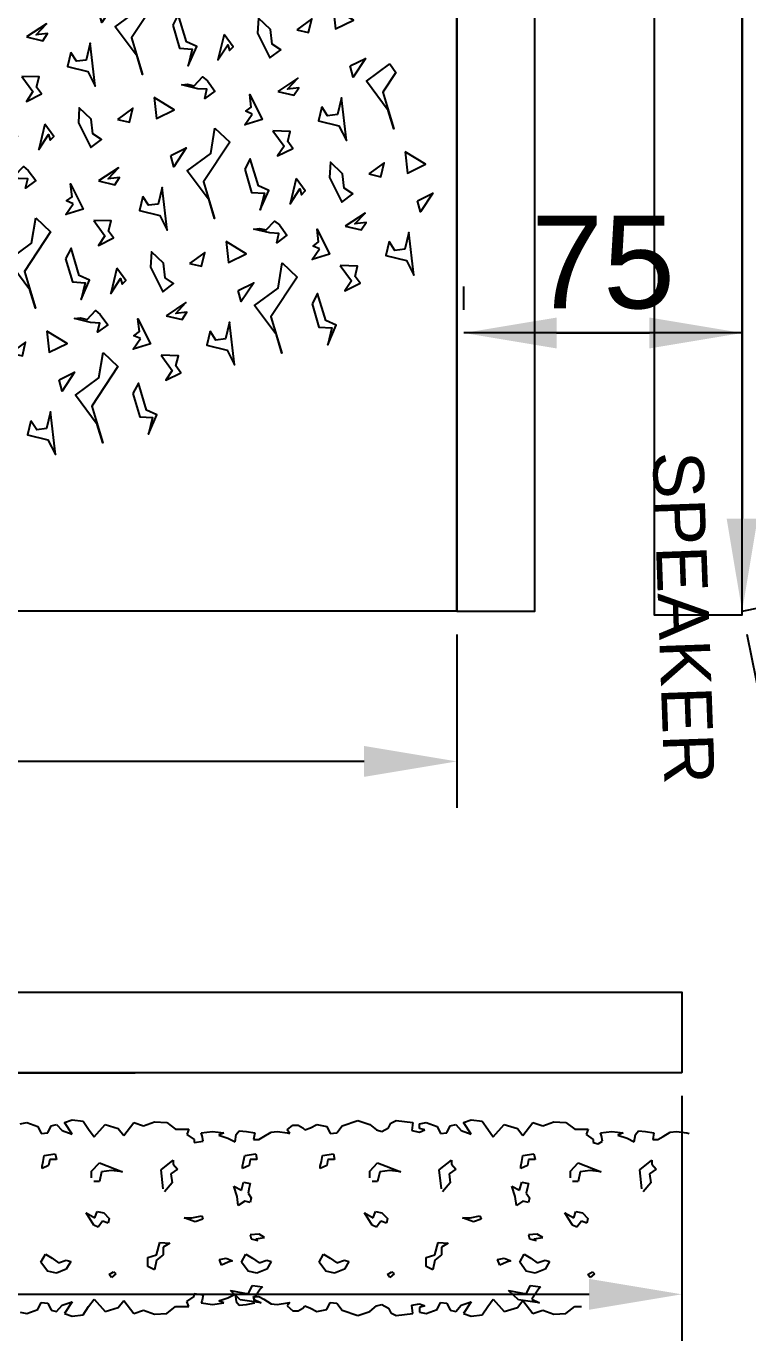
# Model space of a CAD drawing. Header units: inches. Extents: x -28 to 837, y -22 to 590.
# Drawn here: x 327.5 to 394.9, y 201.9 to 324.6 of the extents above; entities that cross this region are included whole.
import ezdxf

# ---------------------------------------------------------------- set-up
doc = ezdxf.new("R2010")
doc.units = ezdxf.units.IN
doc.header["$MEASUREMENT"] = 0
doc.layers.add('dwgmodels.com', color=250, linetype='Continuous')
doc.styles.get("Standard").update_dxf_attribs({"font": 'arial.ttf'})
doc.dimstyles.new('Annotative', dxfattribs={"dimscale": 0, "dimtxt": 0.18, "dimasz": 0.18, "dimexe": 0.18, "dimexo": 0.0625, "dimgap": 0.09, "dimtad": 0, "dimtih": 1, "dimtoh": 1, "dimdec": 4, "dimzin": 0, "dimdsep": 46, "dimtxsty": 'Standard', "dimcen": 0.09, "dimadec": 0, "dimazin": 0, "dimtfac": 1, "dimtdec": 4, "dimtofl": 0, "dimtmove": 0, "dimatfit": 3, "dimfxl": 1, "dimtolj": 1, "dimtzin": 0, "dimarcsym": 0})
doc.dimstyles.get("Standard").update_dxf_attribs({"dimtxt": 0.18, "dimasz": 0.18, "dimexe": 0.18, "dimexo": 0.0625, "dimgap": 0.09, "dimtad": 0, "dimtih": 1, "dimtoh": 1, "dimdec": 4, "dimzin": 0, "dimdsep": 46, "dimtxsty": 'Standard', "dimcen": 0.09, "dimadec": 0, "dimazin": 0, "dimtfac": 1, "dimtdec": 4, "dimtofl": 0, "dimtmove": 0, "dimatfit": 3, "dimfxl": 1, "dimtolj": 1, "dimtzin": 0, "dimarcsym": 0})

# ---------------------------------------------------------------- blocks, each defined once
blk = doc.blocks.new('*D31')
at = {"color": 0, "lineweight": -2, "transparency": 16777216}
for p, q in [((1462.77, 100.86), (1462.77, 34.83)), ((2127.77, 100.86), (2127.77, 34.83)), ((1487.77, 47.33), (2102.77, 47.33))]:
    blk.add_line(p, q, dxfattribs=at)
at = {"color": 0, "transparency": 16777216}
for points in [[(1487.77, 51.49), (1487.77, 43.16), (1462.77, 47.33)], [(2102.77, 51.49), (2102.77, 43.16), (2127.77, 47.33)]]:
    blk.add_solid(points, dxfattribs=at)
at = {"layer": 'Defpoints', "color": 0, "transparency": 16777216}
for p in [(1462.77, 107.11), (2127.77, 107.11), (2127.77, 47.33)]:
    blk.add_point(p, dxfattribs=at)
at = {"color": 0, "transparency": 16777216, "insert": (1795.27, 66.34), "char_height": 25, "attachment_point": 5}
blk.add_mtext('665', dxfattribs=at)
blk = doc.blocks.new('*D36')
at = {"color": 0, "lineweight": -2, "transparency": 16777216}
for p, q in [((1401.25, 227.07), (1401.25, 178.44)), ((2067.11, 225.15), (2067.11, 178.44)), ((2042.11, 190.94), (1426.25, 190.94))]:
    blk.add_line(p, q, dxfattribs=at)
at = {"color": 0, "transparency": 16777216}
for points in [[(1426.25, 195.11), (1426.25, 186.78), (1401.25, 190.94)], [(2042.11, 195.11), (2042.11, 186.78), (2067.11, 190.94)]]:
    blk.add_solid(points, dxfattribs=at)
at = {"layer": 'Defpoints', "color": 0, "transparency": 16777216}
for p in [(1401.25, 233.32), (2067.11, 231.4), (1401.25, 190.94)]:
    blk.add_point(p, dxfattribs=at)
at = {"color": 0, "transparency": 16777216, "insert": (1734.18, 212.22), "char_height": 25, "attachment_point": 5}
blk.add_mtext('665,86', dxfattribs=at)
blk = doc.blocks.new('*D39')
at = {"color": 0, "lineweight": -2, "transparency": 16777216}
for p, q in [((2517.65, 301.13), (2525.05, 264.77)), ((2174.67, 206.15), (2498.06, 272.03)), ((2145.26, 225.27), (2152.67, 188.91))]:
    blk.add_line(p, q, dxfattribs=at)
at = {"color": 0, "transparency": 16777216}
for points in [[(2497.23, 276.11), (2498.89, 267.94), (2522.56, 277.02)], [(2173.84, 210.24), (2175.5, 202.07), (2150.18, 201.16)]]:
    blk.add_solid(points, dxfattribs=at)
at = {"layer": 'Defpoints', "color": 0, "transparency": 16777216}
for p in [(2516.4, 307.25), (2522.56, 277.02), (2144.02, 231.4)]:
    blk.add_point(p, dxfattribs=at)
at = {"color": 0, "transparency": 16777216, "insert": (2332.12, 259.94), "char_height": 25, "attachment_point": 5, "rotation": 11.5136}
blk.add_mtext('380,03', dxfattribs=at)
blk = doc.blocks.new('*D40')
at = {"color": 0, "lineweight": -2, "transparency": 16777216}
for p, q in [((2067.11, 643.87), (2067.11, 437.9)), ((2067.17, 644.05), (2067.29, 644.05)), ((2067.11, 231.58), (2067.11, 437.54)), ((2067.17, 231.4), (2067.29, 231.4))]:
    blk.add_line(p, q, dxfattribs=at)
at = {"color": 0, "transparency": 16777216}
for points in [[(2067.08, 643.87), (2067.14, 643.87), (2067.11, 644.05)], [(2067.08, 231.58), (2067.14, 231.58), (2067.11, 231.4)]]:
    blk.add_solid(points, dxfattribs=at)
at = {"layer": 'Defpoints', "color": 0, "transparency": 16777216}
for p in [(2067.11, 644.05), (2067.11, 644.05), (2067.11, 231.4)]:
    blk.add_point(p, dxfattribs=at)
at = {"color": 0, "transparency": 16777216, "insert": (2067.11, 437.72), "char_height": 0.18, "attachment_point": 5}
blk.add_mtext('\\A1;412.6470', dxfattribs=at)
blk = doc.blocks.new('*D41')
at = {"color": 0, "lineweight": -2, "transparency": 16777216}
for p, q in [((2150.27, 647.4), (2156.52, 647.4)), ((2144.02, 622.4), (2144.02, 256.4)), ((2150.27, 231.4), (2156.52, 231.4))]:
    blk.add_line(p, q, dxfattribs=at)
at = {"color": 0, "transparency": 16777216}
for points in [[(2139.85, 622.4), (2148.18, 622.4), (2144.02, 647.4)], [(2139.85, 256.4), (2148.18, 256.4), (2144.02, 231.4)]]:
    blk.add_solid(points, dxfattribs=at)
at = {"layer": 'Defpoints', "color": 0, "transparency": 16777216}
for p in [(2144.02, 647.4), (2144.02, 231.4), (2144.02, 231.4)]:
    blk.add_point(p, dxfattribs=at)
at = {"color": 0, "transparency": 16777216, "insert": (2125, 439.4), "char_height": 25, "attachment_point": 5, "rotation": 90}
blk.add_mtext('416', dxfattribs=at)
blk = doc.blocks.new('*D43')
at = {"color": 0, "lineweight": -2, "transparency": 16777216}
for p, q in [((2069.02, 312.65), (2069.02, 318.9)), ((2144.02, 312.65), (2144.02, 318.9)), ((2094.02, 306.4), (2119.02, 306.4))]:
    blk.add_line(p, q, dxfattribs=at)
at = {"color": 0, "transparency": 16777216}
for points in [[(2094.02, 310.56), (2094.02, 302.23), (2069.02, 306.4)], [(2119.02, 310.56), (2119.02, 302.23), (2144.02, 306.4)]]:
    blk.add_solid(points, dxfattribs=at)
at = {"layer": 'Defpoints', "color": 0, "transparency": 16777216}
for p in [(2069.02, 306.4), (2144.02, 306.4), (2144.02, 306.4)]:
    blk.add_point(p, dxfattribs=at)
at = {"color": 0, "transparency": 16777216, "insert": (2106.52, 325.36), "char_height": 25, "attachment_point": 5}
blk.add_mtext('75', dxfattribs=at)
blk = doc.blocks.new('plants 032')
at = {"color": 0}
for points in [[(111, -71.8), (129.5, -134), (163.9, -136.1), (153.1, -181.5), (175.8, -128.9), (147.8, -116.8), (125.9, -43.3), (111, -71.8)], [(-52.1, -99), (-61.2, -136.8), (-6.1, -149.9), (13.7, -189.7), (0.5, -74.3), (-10.4, -119.7), (-36.7, -122.7), (-52.1, -99)], [(316.5, -175.7), (336.6, -202.9), (309, -223.4), (314.9, -198.4), (290.3, -196.9), (247.3, -186.6), (262.7, -184.8), (280.5, -189.1), (303.3, -165), (316.5, -175.7)], [(437, -265.2), (419.5, -257.6), (434.4, -246.6), (430.4, -211.9), (464.3, -279.7), (417.4, -293.7), (437, -265.2)], [(172.4, -220.1), (179, -277.2), (226.7, -253.3), (172.4, -220.1)], [(-31.5, -289), (1.7, -355.4), (31.1, -333.5), (7.9, -318.2), (3.4, -278.9), (-29, -248.3), (-31.5, -289)], [(74.1, -279.4), (106.3, -287), (115.2, -249.5), (74.1, -279.4)], [(-121.9, -292.1), (-138.1, -360.1), (-111.7, -320.2), (-107.1, -335.6), (-97.5, -325.3), (-121.9, -292.1)], [(336.4, -302.8), (376.7, -341), (306.1, -447.9), (335.5, -546.5), (320.8, -497.2), (262.1, -418.1), (325.3, -371.1), (336.4, -302.8)], [(492.8, -310.3), (523.2, -351.2), (505.6, -377.8), (546.5, -357.4), (533, -339.2), (539.6, -311.6), (492.8, -310.3)], [(218.1, -377), (259.5, -356.3), (226.1, -406.8), (218.1, -377)], [(416.9, -413.7), (435.4, -475.9), (469.9, -478), (459, -523.4), (481.8, -470.8), (453.7, -458.7), (431.9, -385.2), (416.9, -413.7)], [(-166.5, -417.3), (-146.4, -444.4), (-174, -464.9), (-168, -439.9), (-192.6, -438.4), (-192.6, -438.4), (-194.5, -422.3), (-194.5, -422.3), (-179.6, -406.5), (-166.5, -417.3)], [(23.2, -445.4), (66.5, -455.7), (79.6, -435.9), (49.2, -439.4), (76.9, -410.1), (23.2, -445.4)], [(645.6, -435.7), (678.8, -502), (708.2, -480.2), (685, -464.9), (680.5, -425.6), (648.1, -395), (645.6, -435.7)], [(-46, -506.7), (-63.5, -499.1), (-48.6, -488.1), (-52.6, -453.4), (-18.7, -521.3), (-65.6, -535.2), (-46, -506.7)], [(555.2, -438.8), (539, -506.8), (565.4, -466.8), (570, -482.2), (579.7, -472), (555.2, -438.8)], [(142, -487.2), (133, -525), (188, -538.2), (207.9, -577.9), (194.6, -462.6), (183.8, -507.9), (157.4, -510.9), (142, -487.2)], [(-146.6, -544.4), (-106.3, -582.6), (-176.8, -689.4), (-147.5, -788.1), (-162.2, -738.8), (-220.9, -659.6), (-157.6, -612.7), (-146.6, -544.4)], [(9.8, -551.8), (40.2, -592.8), (22.7, -619.3), (63.5, -598.9), (50, -580.7), (56.6, -553.1), (9.8, -551.8)], [(510.6, -564), (530.8, -591.1), (503.1, -611.6), (509.1, -586.6), (484.5, -585.1), (441.4, -574.8), (456.8, -573), (474.7, -577.3), (497.5, -553.2), (510.6, -564)], [(687.7, -566.9), (731, -577.2), (744.1, -557.5), (713.7, -561), (741.5, -531.6), (687.7, -566.9)], [(618.6, -628.3), (601.1, -620.7), (615.9, -609.7), (611.9, -574.9), (645.9, -642.8), (599, -656.8), (618.6, -628.3)], [(806.6, -608.7), (797.5, -646.6), (852.5, -659.7), (872.4, -699.5), (859.1, -584.1), (848.3, -629.4), (822, -632.4), (806.6, -608.7)], [(-66.1, -655.2), (-47.5, -717.5), (-13.1, -719.5), (-24, -764.9), (-1.2, -712.4), (-29.2, -700.2), (-51.1, -626.7), (-66.1, -655.2)], [(162.7, -677.2), (195.8, -743.6), (225.3, -721.7), (202, -706.4), (197.5, -667.1), (165.2, -636.5), (162.7, -677.2)], [(366.6, -608.3), (373.1, -665.4), (420.9, -641.5), (366.6, -608.3)], [(268.2, -667.6), (300.4, -675.3), (309.4, -637.8), (268.2, -667.6)], [(517.9, -665.9), (558.3, -704.1), (487.7, -811), (517, -909.6), (502.4, -860.3), (443.6, -781.1), (506.9, -734.2), (517.9, -665.9)], [(72.3, -680.3), (56, -748.4), (82.4, -708.4), (87, -723.8), (96.7, -713.6), (72.3, -680.3)], [(674.4, -673.4), (704.8, -714.3), (687.2, -740.9), (728.1, -720.5), (714.6, -702.3), (721.2, -674.6), (674.4, -673.4)], [(399.7, -740.1), (441, -719.4), (407.7, -769.9), (399.7, -740.1)], [(204.7, -808.4), (248.1, -818.8), (261.1, -799), (230.7, -802.5), (258.5, -773.2), (204.7, -808.4)], [(598.5, -776.8), (617, -839), (651.4, -841.1), (640.6, -886.5), (663.4, -833.9), (635.3, -821.8), (613.4, -748.3), (598.5, -776.8)], [(827.2, -798.8), (860.4, -865.1), (889.8, -843.3), (866.6, -827.9), (862.1, -788.7), (829.7, -758.1), (827.2, -798.8)], [(932.8, -789.1), (965, -796.8), (973.9, -759.3), (932.8, -789.1)], [(27.6, -805.5), (47.8, -832.6), (20.1, -853.1), (26.1, -828.1), (1.5, -826.6), (-41.6, -816.3), (-26.1, -814.6), (-8.3, -818.8), (14.5, -794.8), (27.6, -805.5)], [(736.8, -801.9), (720.6, -869.9), (747, -829.9), (751.5, -845.3), (761.2, -835.1), (736.8, -801.9)], [(-116.4, -849.9), (-109.8, -906.9), (-62.1, -883), (-116.4, -849.9)], [(135.6, -869.8), (118.1, -862.2), (133, -851.2), (129, -816.5), (162.9, -884.3), (116, -898.3), (135.6, -869.8)], [(323.6, -850.3), (314.6, -888.1), (369.6, -901.2), (389.5, -941), (376.2, -825.6), (365.4, -870.9), (339, -874), (323.6, -850.3)], [(-214.7, -909.1), (-182.5, -916.8), (-173.6, -879.3), (-214.7, -909.1)], [(1076.8, -886.8), (1118.2, -866.1), (1084.8, -916.6), (1076.8, -886.8)], [(35, -907.5), (75.3, -945.6), (4.7, -1052.5), (34.1, -1151.1), (19.4, -1101.8), (-39.3, -1022.7), (23.9, -975.7), (35, -907.5)], [(191.4, -914.9), (221.8, -955.8), (204.2, -982.4), (245.1, -962), (231.6, -943.8), (238.2, -916.2), (191.4, -914.9)], [(692.2, -927), (712.3, -954.2), (684.7, -974.7), (690.7, -949.6), (666.1, -948.2), (623, -937.9), (638.4, -936.1), (656.3, -940.4), (679.1, -916.3), (692.2, -927)], [(881.9, -955.1), (925.2, -965.5), (938.2, -945.7), (907.8, -949.2), (935.6, -919.8), (881.9, -955.1)], [(-83.3, -981.6), (-41.9, -960.9), (-75.3, -1011.4), (-83.3, -981.6)], [(115.5, -1018.3), (134, -1080.6), (168.5, -1082.6), (157.6, -1128), (180.4, -1075.5), (152.3, -1063.3), (130.5, -989.8), (115.5, -1018.3)], [(548.1, -971.4), (554.7, -1028.5), (602.5, -1004.6), (548.1, -971.4)], [(812.7, -1016.5), (795.2, -1008.9), (810.1, -997.9), (806.1, -963.2), (840, -1031), (793.1, -1045), (812.7, -1016.5)], [(1000.7, -996.9), (991.7, -1034.8), (1046.7, -1047.9), (1066.6, -1087.7), (1053.3, -972.3), (1042.5, -1017.6), (1016.1, -1020.7), (1000.7, -996.9)], [(344.2, -1040.3), (377.4, -1106.6), (406.8, -1084.8), (383.6, -1069.5), (379.1, -1030.2), (346.7, -999.6), (344.2, -1040.3)], [(449.8, -1030.6), (482, -1038.3), (491, -1000.8), (449.8, -1030.6)], [(253.8, -1043.4), (237.6, -1111.4), (264, -1071.5), (268.6, -1086.9), (278.3, -1076.6), (253.8, -1043.4)], [(712.1, -1054.1), (752.4, -1092.3), (681.8, -1199.2), (711.2, -1297.8), (696.5, -1248.5), (637.8, -1169.3), (701, -1122.4), (712.1, -1054.1)], [(868.5, -1061.6), (898.9, -1102.5), (881.4, -1129.1), (922.2, -1108.7), (908.7, -1090.5), (915.3, -1062.9), (868.5, -1061.6)], [(-159.4, -1091.8), (-168.4, -1129.6), (-113.4, -1142.8), (-93.5, -1182.5), (-106.8, -1067.2), (-117.6, -1112.5), (-144, -1115.5), (-159.4, -1091.8)], [(593.8, -1128.3), (635.2, -1107.6), (601.8, -1158.1), (593.8, -1128.3)], [(1225.2, -1118.1), (1231.8, -1175.2), (1279.6, -1151.3), (1225.2, -1118.1)], [(209.2, -1168.6), (229.4, -1195.7), (201.7, -1216.2), (207.7, -1191.2), (183.1, -1189.7), (140, -1179.4), (155.4, -1177.6), (173.3, -1181.9), (196.1, -1157.8), (209.2, -1168.6)], [(398.9, -1196.6), (442.2, -1207), (455.3, -1187.2), (424.9, -1190.7), (452.7, -1161.4), (398.9, -1196.6)], [(792.6, -1165), (811.2, -1227.2), (845.6, -1229.3), (834.7, -1274.7), (857.5, -1222.1), (829.4, -1210), (807.6, -1136.5), (792.6, -1165)], [(1021.3, -1187), (1054.5, -1253.3), (1084, -1231.5), (1060.7, -1216.1), (1056.2, -1176.9), (1023.8, -1146.3), (1021.3, -1187)], [(1126.9, -1177.3), (1159.1, -1185), (1168.1, -1147.5), (1126.9, -1177.3)], [(931, -1190.1), (914.7, -1258.1), (941.1, -1218.1), (945.7, -1233.5), (955.4, -1223.3), (931, -1190.1)], [(65.2, -1212.9), (71.7, -1270), (119.5, -1246.1), (65.2, -1212.9)], [(329.7, -1258), (312.3, -1250.4), (327.1, -1239.4), (323.1, -1204.7), (357.1, -1272.6), (310.1, -1286.5), (329.7, -1258)], [(517.7, -1238.5), (508.7, -1276.3), (563.7, -1289.4), (583.6, -1329.2), (570.3, -1213.8), (559.5, -1259.2), (533.1, -1262.2), (517.7, -1238.5)], [(1258.4, -1249.8), (1299.7, -1229.1), (1266.4, -1279.7), (1258.4, -1249.8)], [(-138.7, -1281.8), (-105.6, -1348.2), (-76.1, -1326.3), (-99.4, -1311), (-103.9, -1271.8), (-136.2, -1241.1), (-138.7, -1281.8)], [(-33.2, -1272.2), (-1, -1279.9), (8, -1242.4), (-33.2, -1272.2)], [(1365.6, -1244), (1381.7, -1267.3), (1346.4, -1320.7), (1375.7, -1419.4), (1361.1, -1370.1), (1302.3, -1290.9), (1365.6, -1244), (1365.6, -1244)], [(229.1, -1295.7), (269.4, -1333.8), (198.9, -1440.7), (228.2, -1539.4), (213.5, -1490.1), (154.8, -1410.9), (218.1, -1363.9), (229.1, -1295.7)], [(385.5, -1303.1), (415.9, -1344.1), (398.4, -1370.6), (439.2, -1350.2), (425.7, -1332), (432.3, -1304.4), (385.5, -1303.1)], [(886.3, -1315.3), (906.5, -1342.4), (878.8, -1362.9), (884.8, -1337.9), (860.2, -1336.4), (817.1, -1326.1), (832.6, -1324.3), (850.4, -1328.6), (873.2, -1304.5), (886.3, -1315.3)], [(1063.4, -1318.2), (1106.8, -1328.5), (1119.8, -1308.8), (1089.4, -1312.3), (1117.2, -1282.9), (1063.4, -1318.2)], [(994.3, -1379.5), (976.8, -1372), (991.7, -1361), (987.7, -1326.2), (1021.6, -1394.1), (974.7, -1408.1), (994.3, -1379.5)], [(1182.3, -1360), (1173.3, -1397.9), (1228.3, -1411), (1248.2, -1450.8), (1234.9, -1335.4), (1224, -1380.7), (1197.7, -1383.7), (1182.3, -1360)], [(110.8, -1369.8), (152.2, -1349.1), (118.9, -1399.7), (110.8, -1369.8)], [(309.7, -1406.5), (328.2, -1468.8), (362.6, -1470.8), (351.8, -1516.2), (374.5, -1463.7), (346.5, -1451.5), (324.6, -1378), (309.7, -1406.5)], [(742.3, -1359.6), (748.8, -1416.7), (796.6, -1392.8), (742.3, -1359.6)], [(-84.1, -1438.2), (-40.8, -1448.5), (-27.7, -1428.7), (-58.1, -1432.2), (-30.3, -1402.9), (-84.1, -1438.2)], [(538.4, -1428.5), (571.6, -1494.9), (601, -1473), (577.8, -1457.7), (573.2, -1418.4), (540.9, -1387.8), (538.4, -1428.5)], [(643.9, -1418.9), (676.2, -1426.5), (685.1, -1389.1), (643.9, -1418.9)], [(-153.2, -1499.5), (-170.7, -1492), (-155.9, -1481), (-159.9, -1446.2), (-125.9, -1514.1), (-172.8, -1528), (-153.2, -1499.5)], [(448, -1431.6), (431.7, -1499.6), (458.1, -1459.7), (462.7, -1475.1), (472.4, -1464.8), (448, -1431.6)], [(893.6, -1417.2), (934, -1455.4), (863.4, -1562.3), (892.8, -1660.9), (878.1, -1611.6), (819.4, -1532.4), (882.6, -1485.5), (893.6, -1417.2)], [(1050.1, -1424.6), (1080.5, -1465.6), (1062.9, -1492.2), (1103.8, -1471.8), (1090.3, -1453.6), (1096.9, -1425.9), (1050.1, -1424.6)], [(34.8, -1480), (25.7, -1517.8), (80.7, -1531), (100.6, -1570.8), (87.3, -1455.4), (76.5, -1500.7), (50.2, -1503.7), (34.8, -1480)], [(775.4, -1491.4), (816.8, -1470.7), (783.4, -1521.2), (775.4, -1491.4)], [(1406.8, -1481.1), (1413.4, -1538.2), (1461.2, -1514.3), (1406.8, -1481.1)], [(974.2, -1528), (992.7, -1590.3), (1027.1, -1592.4), (1016.3, -1637.8), (1039.1, -1585.2), (1011, -1573), (989.2, -1499.6), (974.2, -1528)], [(1202.9, -1550), (1236.1, -1616.4), (1265.5, -1594.6), (1242.3, -1579.2), (1237.8, -1540), (1205.4, -1509.3), (1202.9, -1550)], [(1308.5, -1540.4), (1340.7, -1548.1), (1349.6, -1510.6), (1308.5, -1540.4)], [(-97.4, -1544.6), (-67, -1585.6), (-84.6, -1612.2), (-43.7, -1591.7), (-57.2, -1573.6), (-50.6, -1545.9), (-97.4, -1544.6)], [(403.4, -1556.8), (423.5, -1583.9), (395.9, -1604.4), (401.8, -1579.4), (377.2, -1577.9), (334.2, -1567.6), (349.6, -1565.9), (367.4, -1570.1), (390.2, -1546), (403.4, -1556.8)], [(580.5, -1559.7), (623.8, -1570.1), (636.8, -1550.3), (606.4, -1553.8), (634.2, -1524.4), (580.5, -1559.7)], [(1112.5, -1553.2), (1096.3, -1621.2), (1122.7, -1581.2), (1127.3, -1596.6), (1136.9, -1586.4), (1112.5, -1553.2)], [(511.3, -1621.1), (493.8, -1613.5), (508.7, -1602.5), (504.7, -1567.8), (538.6, -1635.6), (491.7, -1649.6), (511.3, -1621.1)], [(699.3, -1601.5), (690.3, -1639.4), (745.3, -1652.5), (765.2, -1692.3), (751.9, -1576.9), (741.1, -1622.2), (714.7, -1625.3), (699.3, -1601.5)], [(55.4, -1670), (88.6, -1736.4), (118, -1714.6), (94.8, -1699.2), (90.3, -1660), (57.9, -1629.3), (55.4, -1670)], [(259.3, -1601.1), (265.9, -1658.2), (313.6, -1634.3), (259.3, -1601.1)], [(1452.5, -1638), (1493.9, -1617.4), (1460.5, -1667.9), (1452.5, -1638)], [(161, -1660.4), (193.2, -1668.1), (202.1, -1630.6), (161, -1660.4)], [(410.7, -1658.7), (451, -1696.9), (380.4, -1803.8), (409.8, -1902.4), (395.1, -1853.1), (336.4, -1774), (399.6, -1727), (410.7, -1658.7)], [(1559.7, -1632.2), (1575.8, -1655.5), (1540.5, -1709), (1569.9, -1807.6), (1555.2, -1758.3), (1496.5, -1679.1), (1559.7, -1632.2), (1559.7, -1632.2)], [(-35, -1673.1), (-51.2, -1741.2), (-24.8, -1701.2), (-20.3, -1716.6), (-10.6, -1706.4), (-35, -1673.1)], [(567.1, -1666.2), (597.5, -1707.1), (580, -1733.7), (620.8, -1713.3), (607.3, -1695.1), (613.9, -1667.5), (567.1, -1666.2)], [(1067.9, -1678.3), (1088, -1705.5), (1060.4, -1726), (1066.4, -1700.9), (1041.8, -1699.5), (998.7, -1689.2), (1014.1, -1687.4), (1032, -1691.7), (1054.8, -1667.6), (1067.9, -1678.3)], [(1257.6, -1706.4), (1300.9, -1716.7), (1314, -1697), (1283.6, -1700.5), (1311.3, -1671.1), (1257.6, -1706.4)], [(292.4, -1732.9), (333.8, -1712.2), (300.4, -1762.7), (292.4, -1732.9)], [(923.8, -1722.7), (930.4, -1779.8), (978.2, -1755.9), (923.8, -1722.7)], [(1188.4, -1767.8), (1171, -1760.2), (1185.8, -1749.2), (1181.8, -1714.4), (1215.7, -1782.3), (1168.8, -1796.3), (1188.4, -1767.8)], [(1376.4, -1748.2), (1367.4, -1786.1), (1422.4, -1799.2), (1442.3, -1839), (1429, -1723.6), (1418.2, -1768.9), (1391.8, -1772), (1376.4, -1748.2)], [(97.5, -1801.2), (140.8, -1811.6), (153.9, -1791.8), (123.5, -1795.3), (151.3, -1766), (97.5, -1801.2)], [(491.2, -1769.6), (509.8, -1831.8), (544.2, -1833.9), (533.3, -1879.3), (556.1, -1826.7), (528.1, -1814.6), (506.2, -1741.1), (491.2, -1769.6)], [(719.9, -1791.6), (753.1, -1857.9), (782.6, -1836.1), (759.3, -1820.8), (754.8, -1781.5), (722.4, -1750.9), (719.9, -1791.6)], [(825.5, -1781.9), (857.7, -1789.6), (866.7, -1752.1), (825.5, -1781.9)], [(629.6, -1794.7), (613.3, -1862.7), (639.7, -1822.7), (644.3, -1838.1), (654, -1827.9), (629.6, -1794.7)], [(1087.8, -1805.4), (1128.1, -1843.6), (1057.6, -1950.5), (1086.9, -2049.1), (1072.2, -1999.8), (1013.5, -1920.6), (1076.8, -1873.7), (1087.8, -1805.4)], [(28.3, -1862.6), (10.9, -1855), (25.7, -1844), (21.7, -1809.3), (55.7, -1877.2), (8.7, -1891.1), (28.3, -1862.6)], [(216.3, -1843.1), (207.3, -1880.9), (262.3, -1894.1), (282.2, -1933.8), (268.9, -1818.4), (258.1, -1863.8), (231.7, -1866.8), (216.3, -1843.1)], [(1244.2, -1812.9), (1274.6, -1853.8), (1257.1, -1880.4), (1297.9, -1860), (1284.4, -1841.8), (1291, -1814.2), (1244.2, -1812.9)], [(969.5, -1879.6), (1010.9, -1858.9), (977.6, -1909.4), (969.5, -1879.6)], [(1601, -1869.4), (1607.5, -1926.4), (1655.3, -1902.6), (1601, -1869.4)], [(84.1, -1907.7), (114.5, -1948.7), (97, -1975.2), (137.8, -1954.8), (124.3, -1936.6), (130.9, -1909), (84.1, -1907.7)], [(584.9, -1919.9), (605.1, -1947), (577.4, -1967.5), (583.4, -1942.5), (558.8, -1941), (515.7, -1930.7), (531.2, -1928.9), (549, -1933.2), (571.8, -1909.1), (584.9, -1919.9)], [(774.6, -1947.9), (817.9, -1958.3), (831, -1938.5), (800.6, -1942), (828.4, -1912.7), (774.6, -1947.9)], [(1168.4, -1916.3), (1186.9, -1978.5), (1221.3, -1980.6), (1210.4, -2026), (1233.2, -1973.4), (1205.2, -1961.3), (1183.3, -1887.8), (1168.4, -1916.3)], [(1397.1, -1938.3), (1430.2, -2004.6), (1459.7, -1982.8), (1436.4, -1967.4), (1431.9, -1928.2), (1399.6, -1897.6), (1397.1, -1938.3)], [(1502.6, -1928.6), (1534.8, -1936.3), (1543.8, -1898.8), (1502.6, -1928.6)], [(1306.7, -1941.4), (1290.4, -2009.4), (1316.8, -1969.4), (1321.4, -1984.8), (1331.1, -1974.6), (1306.7, -1941.4)], [(8.3, -2011.1), (26.8, -2073.4), (61.2, -2075.4), (50.4, -2120.8), (73.1, -2068.3), (45.1, -2056.1), (23.2, -1982.6), (8.3, -2011.1)], [(440.9, -1964.2), (447.5, -2021.3), (495.2, -1997.4), (440.9, -1964.2)], [(705.5, -2009.3), (688, -2001.7), (702.8, -1990.7), (698.8, -1956), (732.8, -2023.8), (685.9, -2037.8), (705.5, -2009.3)], [(893.5, -1989.8), (884.4, -2027.6), (939.4, -2040.7), (959.3, -2080.5), (946, -1965.1), (935.2, -2010.4), (908.9, -2013.5), (893.5, -1989.8)], [(1634.1, -2001.1), (1675.4, -1980.4), (1642.1, -2031), (1634.1, -2001.1)], [(237, -2033.1), (270.2, -2099.5), (299.6, -2077.6), (276.4, -2062.3), (271.8, -2023), (239.5, -1992.4), (237, -2033.1)], [(342.5, -2023.5), (374.8, -2031.2), (383.7, -1993.7), (342.5, -2023.5)], [(146.6, -2036.2), (130.3, -2104.3), (156.7, -2064.3), (161.3, -2079.7), (171, -2069.5), (146.6, -2036.2)], [(604.8, -2047), (645.2, -2085.1), (574.6, -2192), (603.9, -2290.7), (589.3, -2241.3), (530.5, -2162.2), (593.8, -2115.2), (604.8, -2047)], [(761.3, -2054.4), (791.6, -2095.3), (774.1, -2121.9), (814.9, -2101.5), (801.5, -2083.3), (808.1, -2055.7), (761.3, -2054.4)], [(1439.1, -2069.5), (1482.5, -2079.8), (1495.5, -2060), (1465.1, -2063.5), (1492.9, -2034.2), (1439.1, -2069.5)], [(1262, -2066.5), (1282.2, -2093.7), (1254.5, -2114.2), (1260.5, -2089.2), (1235.9, -2087.7), (1192.8, -2077.4), (1208.3, -2075.6), (1226.1, -2079.9), (1248.9, -2055.8), (1262, -2066.5)], [(1370, -2130.8), (1352.5, -2123.3), (1367.4, -2112.3), (1363.4, -2077.5), (1397.3, -2145.4), (1350.4, -2159.3), (1370, -2130.8)], [(1558, -2111.3), (1549, -2149.1), (1604, -2162.3), (1623.9, -2202.1), (1610.6, -2086.7), (1599.8, -2132), (1573.4, -2135), (1558, -2111.3)], [(486.6, -2121.1), (527.9, -2100.4), (494.6, -2150.9), (486.6, -2121.1)], [(1118, -2110.9), (1124.6, -2168), (1172.3, -2144.1), (1118, -2110.9)], [(102, -2161.4), (122.1, -2188.5), (94.5, -2209), (100.4, -2184), (75.8, -2182.5), (32.8, -2172.2), (48.2, -2170.5), (66, -2174.7), (88.8, -2150.6), (102, -2161.4)], [(291.6, -2189.5), (335, -2199.8), (348, -2180), (317.6, -2183.5), (345.4, -2154.2), (291.6, -2189.5)], [(685.4, -2157.8), (703.9, -2220.1), (738.3, -2222.1), (727.5, -2267.5), (750.3, -2215), (722.2, -2202.8), (700.3, -2129.3), (685.4, -2157.8)], [(914.1, -2179.8), (947.3, -2246.2), (976.7, -2224.3), (953.5, -2209), (949, -2169.7), (916.6, -2139.1), (914.1, -2179.8)], [(1019.7, -2170.1), (1051.9, -2177.8), (1060.8, -2140.3), (1019.7, -2170.1)], [(823.7, -2182.9), (807.5, -2250.9), (833.9, -2211), (838.4, -2226.4), (848.1, -2216.1), (823.7, -2182.9)], [(1269.4, -2168.5), (1309.7, -2206.7), (1239.1, -2313.6), (1268.5, -2412.2), (1253.8, -2362.9), (1195.1, -2283.7), (1258.3, -2236.8), (1269.4, -2168.5)], [(1425.8, -2175.9), (1456.2, -2216.9), (1438.6, -2243.5), (1479.5, -2223), (1466, -2204.9), (1472.6, -2177.2), (1425.8, -2175.9)], [(222.5, -2250.8), (205, -2243.3), (219.9, -2232.2), (215.9, -2197.5), (249.8, -2265.4), (202.9, -2279.3), (222.5, -2250.8)], [(410.5, -2231.3), (401.5, -2269.1), (456.5, -2282.3), (476.4, -2322), (463.1, -2206.7), (452.2, -2252), (425.9, -2255), (410.5, -2231.3)], [(1151.1, -2242.7), (1192.5, -2222), (1159.1, -2272.5), (1151.1, -2242.7)], [(1349.9, -2279.3), (1368.4, -2341.6), (1402.9, -2343.7), (1392, -2389.1), (1414.8, -2336.5), (1386.7, -2324.3), (1364.9, -2250.9), (1349.9, -2279.3)], [(278.3, -2295.9), (308.7, -2336.9), (291.1, -2363.5), (332, -2343), (318.5, -2324.8), (325.1, -2297.2), (278.3, -2295.9)], [(779.1, -2308.1), (799.2, -2335.2), (771.6, -2355.7), (777.6, -2330.7), (753, -2329.2), (709.9, -2318.9), (725.3, -2317.1), (743.2, -2321.4), (765.9, -2297.3), (779.1, -2308.1)], [(956.2, -2311), (999.5, -2321.4), (1012.6, -2301.6), (982.2, -2305.1), (1009.9, -2275.7), (956.2, -2311)], [(887, -2372.4), (869.6, -2364.8), (884.4, -2353.8), (880.4, -2319.1), (914.3, -2386.9), (867.4, -2400.9), (887, -2372.4)], [(1075, -2352.8), (1066, -2390.7), (1121, -2403.8), (1140.9, -2443.6), (1127.6, -2328.2), (1116.8, -2373.5), (1090.4, -2376.6), (1075, -2352.8)], [(202.4, -2399.3), (220.9, -2461.6), (255.3, -2463.7), (244.5, -2509), (267.3, -2456.5), (239.2, -2444.3), (217.4, -2370.8), (202.4, -2399.3)], [(635, -2352.4), (641.6, -2409.5), (689.4, -2385.6), (635, -2352.4)], [(431.1, -2421.3), (464.3, -2487.7), (493.7, -2465.8), (470.5, -2450.5), (466, -2411.3), (433.6, -2380.6), (431.1, -2421.3)], [(536.7, -2411.7), (568.9, -2419.4), (577.8, -2381.9), (536.7, -2411.7)], [(340.7, -2424.4), (324.5, -2492.5), (350.9, -2452.5), (355.5, -2467.9), (365.1, -2457.7), (340.7, -2424.4)], [(786.4, -2410), (826.7, -2448.2), (756.2, -2555.1), (785.5, -2653.7), (770.8, -2604.4), (712.1, -2525.2), (775.4, -2478.3), (786.4, -2410)], [(942.8, -2417.5), (973.2, -2458.4), (955.7, -2485), (996.5, -2464.6), (983, -2446.4), (989.6, -2418.8), (942.8, -2417.5)], [(668.1, -2484.2), (709.5, -2463.5), (676.2, -2514), (668.1, -2484.2)], [(867, -2520.9), (885.5, -2583.1), (919.9, -2585.2), (909, -2630.6), (931.8, -2578), (903.8, -2565.9), (881.9, -2492.4), (867, -2520.9)], [(296.1, -2549.6), (316.2, -2576.8), (288.6, -2597.3), (294.6, -2572.2), (270, -2570.7), (226.9, -2560.5), (242.3, -2558.7), (260.2, -2562.9), (283, -2538.9), (296.1, -2549.6)], [(473.2, -2552.5), (516.5, -2562.9), (529.6, -2543.1), (499.2, -2546.6), (527, -2517.3), (473.2, -2552.5)], [(404.1, -2613.9), (386.6, -2606.3), (401.4, -2595.3), (397.4, -2560.6), (431.4, -2628.5), (384.5, -2642.4), (404.1, -2613.9)], [(592.1, -2594.4), (583, -2632.2), (638, -2645.3), (657.9, -2685.1), (644.6, -2569.7), (633.8, -2615.1), (607.5, -2618.1), (592.1, -2594.4)], [(152, -2594), (158.6, -2651), (206.4, -2627.2), (152, -2594)], [(459.9, -2659), (490.2, -2700), (472.7, -2726.5), (513.5, -2706.1), (500.1, -2687.9), (506.7, -2660.3), (459.9, -2659)], [(384, -2762.4), (402.5, -2824.7), (436.9, -2826.7), (426.1, -2872.1), (448.9, -2819.6), (420.8, -2807.4), (398.9, -2733.9), (384, -2762.4)], [(522.3, -2787.5), (506.1, -2855.5), (532.5, -2815.6), (537, -2831), (546.7, -2820.7), (522.3, -2787.5)]]:
    blk.add_lwpolyline(points, dxfattribs=at)
blk = doc.blocks.new('bushes 030')
at = {"color": 0}
for p, q in [((3511.8, 492.7), (3523.6, 496.4)), ((3523.6, 496.4), (3543.5, 485.3)), ((3591, 496.4), (3604.8, 503.8)), ((3604.8, 465), (3591, 496.4)), ((3604.8, 503.8), (3624.6, 500.1)), ((3624.6, 500.1), (3634.5, 477.9)), ((3697.9, 461.3), (3715.7, 496.4)), ((3715.7, 496.4), (3733.5, 487.2)), ((3733.5, 487.2), (3753.3, 498.3)), ((3753.3, 498.3), (3775, 496.4)), ((3775, 496.4), (3790.8, 477.9)), ((4090.5, 487.2), (4118.3, 501.9)), ((4118.3, 501.9), (4140, 490.9)), ((4177.6, 494.6), (4187.5, 501.9)), ((4187.5, 501.9), (4217.2, 496.4)), ((4217.2, 496.4), (4215.2, 474.3)), ((4229.1, 492.7), (4241, 496.4)), ((4241, 496.4), (4260.8, 485.3)), ((4308.3, 496.4), (4322.1, 503.8)), ((4322.1, 465), (4308.3, 496.4)), ((4322.1, 503.8), (4341.9, 500.1)), ((4341.9, 500.1), (4351.8, 477.9)), ((4415.2, 461.3), (4433, 496.4)), ((4433, 496.4), (4450.8, 487.2)), ((4450.8, 487.2), (4470.6, 498.3)), ((4470.6, 498.3), (4492.3, 496.4)), ((4492.3, 496.4), (4508.2, 477.9)), ((3543.5, 485.3), (3549.4, 466.9)), ((3561.3, 468.7), (3567.2, 487.2)), ((3567.2, 487.2), (3577.1, 490.9)), ((3577.1, 490.9), (3587, 474.3)), ((3587, 474.3), (3604.8, 465)), ((3634.5, 477.9), (3644.4, 457.6)), ((3644.4, 457.6), (3664.2, 490.9)), ((3664.2, 490.9), (3688, 479.8)), ((3688, 479.8), (3697.9, 461.3)), ((3790.8, 477.9), (3814.8, 477.9)), ((3814.8, 477.9), (3811.2, 464.1)), ((3899.8, 464.1), (3905.4, 474)), ((3905.4, 474), (3918.3, 472)), ((3991.6, 476.1), (4001.5, 489)), ((3996.3, 466.6), (3991.6, 476.1)), ((4001.5, 489), (4011.4, 489)), ((4011.4, 489), (4019.3, 481.6)), ((4019.3, 481.6), (4023.3, 476.1)), ((4023.3, 476.1), (4033.1, 481.6)), ((4033.1, 481.6), (4045, 490.9)), ((4045, 490.9), (4062.8, 485.3)), ((4062.8, 485.3), (4068.8, 466.9)), ((4080.6, 468.7), (4090.5, 487.2)), ((4140, 490.9), (4151.9, 476.1)), ((4151.9, 476.1), (4161.8, 472.4)), ((4161.8, 472.4), (4173.7, 481.6)), ((4173.7, 481.6), (4177.6, 494.6)), ((4215.2, 474.3), (4229.1, 470.6)), ((4229.1, 479.8), (4229.1, 492.7)), ((4239, 476.1), (4229.1, 479.8)), ((4229.1, 470.6), (4239, 476.1)), ((4260.8, 485.3), (4266.7, 466.9)), ((4278.6, 468.7), (4284.5, 487.2)), ((4284.5, 487.2), (4294.4, 490.9)), ((4294.4, 490.9), (4304.3, 474.3)), ((4304.3, 474.3), (4322.1, 465)), ((4351.8, 477.9), (4361.7, 457.6)), ((4361.7, 457.6), (4381.5, 490.9)), ((4381.5, 490.9), (4405.3, 479.8)), ((4405.3, 479.8), (4415.2, 461.3)), ((4508.2, 477.9), (4532.1, 477.9)), ((4532.1, 477.9), (4528.5, 464.1)), ((4617.2, 464.1), (4622.7, 474)), ((4622.7, 474), (4635.6, 472)), ((3549.4, 466.9), (3561.3, 468.7)), ((3811.2, 464.1), (3824.1, 450.2)), ((3824.1, 450.2), (3824.1, 442.3)), ((3837, 468.1), (3857.4, 472)), ((3838.9, 460.1), (3837, 468.1)), ((3840.7, 446.3), (3838.9, 460.1)), ((3857.4, 472), (3877.7, 468.1)), ((3877.7, 468.1), (3868.4, 462.1)), ((3868.4, 462.1), (3885, 454.2)), ((3885, 454.2), (3898, 444.3)), ((3898, 444.3), (3899.8, 464.1)), ((3918.3, 472), (3933.1, 468.1)), ((3933.1, 468.1), (3931.2, 450.2)), ((3931.2, 450.2), (3940.5, 450.2)), ((3940.5, 450.2), (3949.7, 458.2)), ((3949.7, 458.2), (3962.6, 470)), ((3962.6, 470), (3973.7, 472)), ((3973.7, 472), (3992.2, 468.1)), ((3992.2, 468.1), (3996.3, 466.6)), ((4068.8, 466.9), (4080.6, 468.7)), ((4266.7, 466.9), (4278.6, 468.7)), ((4528.5, 464.1), (4541.4, 450.2)), ((4541.4, 450.2), (4541.4, 442.3)), ((4554.3, 468.1), (4574.7, 472)), ((4556.2, 460.1), (4554.3, 468.1)), ((4558, 446.3), (4556.2, 460.1)), ((4574.7, 472), (4595, 468.1)), ((4595, 468.1), (4585.7, 462.1)), ((4585.7, 462.1), (4602.4, 454.2)), ((4602.4, 454.2), (4615.3, 444.3)), ((4615.3, 444.3), (4617.2, 464.1)), ((4635.6, 472), (4650.4, 468.1)), ((4650.4, 468.1), (4648.5, 450.2)), ((4648.5, 450.2), (4657.8, 450.2)), ((4657.8, 450.2), (4667, 458.2)), ((4667, 458.2), (4679.9, 470)), ((4679.9, 470), (4691.1, 472)), ((4691.1, 472), (4709.5, 468.1)), ((4709.5, 468.1), (4713.6, 466.6)), ((3824.1, 442.3), (3840.7, 446.3)), ((4541.4, 442.3), (4550.6, 438.4)), ((4550.6, 438.4), (4558, 446.3)), ((3552.9, 391.1), (3554.9, 407.7)), ((3554.9, 407.7), (3574.7, 411.4)), ((3574.7, 411.4), (3576.7, 396.7)), ((3913.2, 391.1), (3915.2, 407.7)), ((3915.2, 407.7), (3935, 411.4)), ((3935, 411.4), (3937, 396.7)), ((4052.9, 391.1), (4054.9, 407.7)), ((4054.9, 407.7), (4074.7, 411.4)), ((4074.7, 411.4), (4076.7, 396.7)), ((4413.2, 391.1), (4415.2, 407.7)), ((4415.2, 407.7), (4435, 411.4)), ((4435, 411.4), (4437, 396.7)), ((3551, 378.2), (3552.9, 391.1)), ((3562.8, 380.1), (3551, 372.6)), ((3551, 372.6), (3551, 378.2)), ((3564.8, 396.7), (3562.8, 380.1)), ((3576.7, 396.7), (3564.8, 396.7)), ((3640, 365.3), (3653.9, 387.4)), ((3653.9, 387.4), (3695.4, 363.4)), ((3764.7, 368.9), (3786.5, 394.8)), ((3786.5, 394.8), (3786.5, 383.7)), ((3786.5, 383.7), (3794.4, 370.8)), ((3911.3, 378.2), (3913.2, 391.1)), ((3923.1, 380.1), (3911.3, 372.6)), ((3911.3, 372.6), (3911.3, 378.2)), ((3925.1, 396.7), (3923.1, 380.1)), ((3937, 396.7), (3925.1, 396.7)), ((4051, 378.2), (4052.9, 391.1)), ((4062.8, 380.1), (4051, 372.6)), ((4051, 372.6), (4051, 378.2)), ((4064.8, 396.7), (4062.8, 380.1)), ((4076.7, 396.7), (4064.8, 396.7)), ((4140, 365.3), (4153.9, 387.4)), ((4153.9, 387.4), (4195.4, 363.4)), ((4264.7, 368.9), (4286.5, 394.8)), ((4286.5, 394.8), (4286.5, 383.7)), ((4286.5, 383.7), (4294.4, 370.8)), ((4411.3, 378.2), (4413.2, 391.1)), ((4423.1, 380.1), (4411.3, 372.6)), ((4411.3, 372.6), (4411.3, 378.2)), ((4425.1, 396.7), (4423.1, 380.1)), ((4437, 396.7), (4425.1, 396.7)), ((4500.3, 365.3), (4514.2, 387.4)), ((4514.2, 387.4), (4555.7, 363.4)), ((4625, 368.9), (4646.8, 394.8)), ((4646.8, 394.8), (4646.8, 383.7)), ((4646.8, 383.7), (4654.7, 370.8)), ((3640, 346.8), (3640, 365.3)), ((3657.8, 363.4), (3653.9, 337.6)), ((3675.7, 367.1), (3657.8, 363.4)), ((3695.4, 363.4), (3675.7, 367.1)), ((3768.7, 317.2), (3764.7, 368.9)), ((3794.4, 370.8), (3782.5, 357.9)), ((3782.5, 357.9), (3784.5, 333.8)), ((4140, 346.8), (4140, 365.3)), ((4157.8, 363.4), (4153.9, 337.6)), ((4175.7, 367.1), (4157.8, 363.4)), ((4195.4, 363.4), (4175.7, 367.1)), ((4268.7, 317.2), (4264.7, 368.9)), ((4294.4, 370.8), (4282.5, 357.9)), ((4282.5, 357.9), (4284.5, 333.8)), ((4500.3, 346.8), (4500.3, 365.3)), ((4518.1, 363.4), (4514.2, 337.6)), ((4536, 367.1), (4518.1, 363.4)), ((4555.7, 363.4), (4536, 367.1)), ((4628.9, 317.2), (4625, 368.9)), ((4654.7, 370.8), (4642.8, 357.9)), ((4642.8, 357.9), (4644.8, 333.8)), ((3653.9, 337.6), (3644, 337.6)), ((3784.5, 333.8), (3770.7, 309.8)), ((3909.2, 313.5), (3913.2, 335.7)), ((3913.2, 335.7), (3925, 332)), ((3925, 332), (3923.1, 320.9)), ((4153.9, 337.6), (4144, 337.6)), ((4284.5, 333.8), (4270.7, 309.8)), ((4409.2, 313.5), (4413.2, 335.7)), ((4413.2, 335.7), (4425, 332)), ((4425, 332), (4423.1, 320.9)), ((4514.2, 337.6), (4504.3, 337.6)), ((4644.8, 333.8), (4630.9, 309.8)), ((3895.4, 324.6), (3909.2, 313.5)), ((3901.3, 296.9), (3895.4, 324.6)), ((3923.1, 320.9), (3921.1, 306.2)), ((4395.4, 324.6), (4409.2, 313.5)), ((4401.3, 296.9), (4395.4, 324.6)), ((4423.1, 320.9), (4421.1, 306.2)), ((3903.3, 272.9), (3901.3, 296.9)), ((3915.2, 284), (3903.3, 272.9)), ((3925, 280.3), (3915.2, 284)), ((3921.1, 306.2), (3927, 293.2)), ((3927, 293.2), (3925, 280.3)), ((4403.3, 272.9), (4401.3, 296.9)), ((4415.2, 284), (4403.3, 272.9)), ((4425, 280.3), (4415.2, 284)), ((4421.1, 306.2), (4427, 293.2)), ((4427, 293.2), (4425, 280.3)), ((3644, 219.3), (3630.1, 252.6)), ((3630.1, 252.6), (3646, 239.6)), ((3646, 239.6), (3649.9, 256.3)), ((3649.9, 256.3), (3661.8, 252.6)), ((3661.8, 252.6), (3671.7, 237.8)), ((3671.7, 237.8), (3669.7, 224.9)), ((3806.3, 239.6), (3820.1, 239.6)), ((3826.1, 228.6), (3806.3, 239.6)), ((3820.1, 239.6), (3837.9, 245.2)), ((3837.9, 245.2), (3839.9, 235.9)), ((4144, 219.3), (4130.1, 252.6)), ((4130.1, 252.6), (4146, 239.6)), ((4146, 239.6), (4149.9, 256.3)), ((4149.9, 256.3), (4161.8, 252.6)), ((4161.8, 252.6), (4171.7, 237.8)), ((4171.7, 237.8), (4169.7, 224.9)), ((4306.3, 239.6), (4320.1, 239.6)), ((4326.1, 228.6), (4306.3, 239.6)), ((4320.1, 239.6), (4337.9, 245.2)), ((4337.9, 245.2), (4339.9, 235.9)), ((4504.3, 219.3), (4490.4, 252.6)), ((4490.4, 252.6), (4506.3, 239.6)), ((4506.3, 239.6), (4510.2, 256.3)), ((4510.2, 256.3), (4522.1, 252.6)), ((4522.1, 252.6), (4532, 237.8)), ((4532, 237.8), (4530, 224.9)), ((3651.9, 213.8), (3644, 219.3)), ((3659.8, 230.4), (3651.9, 213.8)), ((3669.7, 224.9), (3659.8, 230.4)), ((3839.9, 235.9), (3826.1, 228.6)), ((4151.9, 213.8), (4144, 219.3)), ((4159.8, 230.4), (4151.9, 213.8)), ((4169.7, 224.9), (4159.8, 230.4)), ((4339.9, 235.9), (4326.1, 228.6)), ((4512.2, 213.8), (4504.3, 219.3)), ((4520.1, 230.4), (4512.2, 213.8)), ((4530, 224.9), (4520.1, 230.4)), ((3940.9, 195.3), (3925, 193.5)), ((3925, 193.5), (3927, 182.4)), ((3950.8, 186.1), (3940.9, 195.3)), ((4440.9, 195.3), (4425, 193.5)), ((4425, 193.5), (4427, 182.4)), ((4450.8, 186.1), (4440.9, 195.3)), ((3756.8, 139.9), (3762.8, 173.2)), ((3762.8, 173.2), (3780.6, 171.3)), ((3780.6, 171.3), (3768.7, 160.2)), ((3927, 182.4), (3938.9, 178.7)), ((3934.9, 182.4), (3950.8, 186.1)), ((3938.9, 178.7), (3934.9, 182.4)), ((4256.8, 139.9), (4262.8, 173.2)), ((4262.8, 173.2), (4280.6, 171.3)), ((4280.6, 171.3), (4268.7, 160.2)), ((4427, 182.4), (4438.9, 178.7)), ((4434.9, 182.4), (4450.8, 186.1)), ((4438.9, 178.7), (4434.9, 182.4)), ((3549, 119.6), (3556.9, 141.7)), ((3556.9, 141.7), (3568.8, 130.7)), ((3768.7, 160.2), (3768.7, 139.9)), ((3909.3, 119.6), (3917.2, 141.7)), ((3917.2, 141.7), (3929.1, 130.7)), ((4049, 119.6), (4056.9, 141.7)), ((4056.9, 141.7), (4068.8, 130.7)), ((4268.7, 160.2), (4268.7, 139.9)), ((4409.3, 119.6), (4417.2, 141.7)), ((4417.2, 141.7), (4429.1, 130.7)), ((3560.8, 95.6), (3549, 119.6)), ((3568.8, 130.7), (3580.6, 117.7)), ((3580.6, 117.7), (3594.5, 125.1)), ((3594.5, 125.1), (3602.4, 121.4)), ((3602.4, 121.4), (3594.5, 101.1)), ((3741, 132.5), (3756.8, 139.9)), ((3741, 108.5), (3741, 132.5)), ((3756.8, 125.1), (3752.9, 99.3)), ((3768.7, 139.9), (3756.8, 125.1)), ((3869.6, 126.9), (3881.5, 130.7)), ((3873.6, 112.2), (3869.6, 126.9)), ((3885.5, 119.6), (3873.6, 112.2)), ((3881.5, 130.7), (3893.4, 123.3)), ((3893.4, 123.3), (3885.5, 119.6)), ((3921.1, 95.6), (3909.3, 119.6)), ((3929.1, 130.7), (3940.9, 117.7)), ((3940.9, 117.7), (3954.8, 125.1)), ((3954.8, 125.1), (3962.7, 121.4)), ((3962.7, 121.4), (3954.8, 101.1)), ((4060.8, 95.6), (4049, 119.6)), ((4068.8, 130.7), (4080.6, 117.7)), ((4080.6, 117.7), (4094.5, 125.1)), ((4094.5, 125.1), (4102.4, 121.4)), ((4102.4, 121.4), (4094.5, 101.1)), ((4241, 132.5), (4256.8, 139.9)), ((4241, 108.5), (4241, 132.5)), ((4256.8, 125.1), (4252.9, 99.3)), ((4268.7, 139.9), (4256.8, 125.1)), ((4369.6, 126.9), (4381.5, 130.7)), ((4373.6, 112.2), (4369.6, 126.9)), ((4385.5, 119.6), (4373.6, 112.2)), ((4381.5, 130.7), (4393.4, 123.3)), ((4393.4, 123.3), (4385.5, 119.6)), ((4421.1, 95.6), (4409.3, 119.6)), ((4429.1, 130.7), (4440.9, 117.7)), ((4440.9, 117.7), (4454.8, 125.1)), ((4454.8, 125.1), (4462.7, 121.4)), ((4462.7, 121.4), (4454.8, 101.1)), ((3576.7, 90), (3560.8, 95.6)), ((3594.5, 101.1), (3576.7, 90)), ((3752.9, 99.3), (3741, 108.5)), ((3937, 90), (3921.1, 95.6)), ((3954.8, 101.1), (3937, 90)), ((4076.7, 90), (4060.8, 95.6)), ((4094.5, 101.1), (4076.7, 90)), ((4252.9, 99.3), (4241, 108.5)), ((4437, 90), (4421.1, 95.6)), ((4454.8, 101.1), (4437, 90)), ((3671.7, 86.3), (3679.6, 93.7)), ((3675.7, 78.9), (3671.7, 86.3)), ((3683.6, 88.2), (3675.7, 78.9)), ((3679.6, 93.7), (3683.6, 88.2)), ((4171.7, 86.3), (4179.6, 93.7)), ((4175.7, 78.9), (4171.7, 86.3)), ((4183.6, 88.2), (4175.7, 78.9)), ((4179.6, 93.7), (4183.6, 88.2)), ((4532, 86.3), (4539.9, 93.7)), ((4536, 78.9), (4532, 86.3)), ((4543.9, 88.2), (4536, 78.9)), ((4539.9, 93.7), (4543.9, 88.2)), ((3921.1, 34.6), (3929, 56.8)), ((3929, 56.8), (3946.8, 53.1)), ((3942.9, 47.5), (3931, 19.8)), ((3946.8, 53.1), (3942.9, 47.5)), ((4421.1, 34.6), (4429, 56.8)), ((4429, 56.8), (4446.8, 53.1)), ((4442.9, 47.5), (4431, 19.8)), ((4446.8, 53.1), (4442.9, 47.5)), ((3811.2, 13.9), (3824.1, 27.7)), ((3824.1, 35.6), (3840.7, 31.7)), ((3824.1, 27.7), (3824.1, 35.6)), ((3840.7, 31.7), (3838.9, 17.8)), ((3868.4, 15.8), (3885, 23.7)), ((3885, 23.7), (3898, 33.6)), ((3889.4, 43.8), (3921.1, 34.6)), ((3907.2, 18), (3889.4, 43.8)), ((3898, 33.6), (3899.8, 13.9)), ((3931.2, 27.7), (3940.5, 27.7)), ((3933.1, 9.9), (3931.2, 27.7)), ((3940.5, 27.7), (3949.7, 19.8)), ((4389.4, 43.8), (4421.1, 34.6)), ((4407.2, 18), (4389.4, 43.8)), ((3543.5, -7.4), (3549.4, 11.1)), ((3549.4, 11.1), (3561.3, 9.2)), ((3561.3, 9.2), (3567.2, -9.2)), ((3577.1, -12.9), (3587, 3.7)), ((3587, 3.7), (3604.8, 12.9)), ((3604.8, 12.9), (3591, -18.5)), ((3634.5, 0), (3644.4, 20.3)), ((3644.4, 20.3), (3664.2, -12.9)), ((3688, -1.9), (3697.9, 16.6)), ((3697.9, 16.6), (3715.7, -18.5)), ((3790.8, 0), (3814.8, 0)), ((3814.8, 0), (3811.2, 13.9)), ((3838.9, 17.8), (3837, 9.9)), ((3837, 9.9), (3857.4, 5.9)), ((3857.4, 5.9), (3877.7, 9.9)), ((3877.7, 9.9), (3868.4, 15.8)), ((3899.8, 13.9), (3905.4, 4)), ((3905.4, 4), (3918.3, 5.9)), ((3944.8, 10.6), (3907.2, 18)), ((3918.3, 5.9), (3933.1, 9.9)), ((3931, 19.8), (3944.8, 10.6)), ((3949.7, 19.8), (3962.6, 7.9)), ((3962.6, 7.9), (3973.7, 5.9)), ((3973.7, 5.9), (3992.2, 9.9)), ((3996.3, 11.3), (3991.6, 1.9)), ((3991.6, 1.9), (4001.5, -11.1)), ((3992.2, 9.9), (3996.3, 11.3)), ((4019.3, -3.7), (4023.3, 1.9)), ((4023.3, 1.9), (4033.1, -3.7)), ((4062.8, -7.4), (4068.8, 11.1)), ((4068.8, 11.1), (4080.6, 9.2)), ((4080.6, 9.2), (4090.5, -9.2)), ((4140, -12.9), (4151.9, 1.9)), ((4151.9, 1.9), (4161.8, 5.6)), ((4161.8, 5.6), (4173.7, -3.7)), ((4215.2, 3.7), (4229.1, 7.4)), ((4217.2, -18.5), (4215.2, 3.7)), ((4229.1, 7.4), (4239, 1.9)), ((4239, 1.9), (4229.1, -1.9)), ((4260.8, -7.4), (4266.7, 11.1)), ((4266.7, 11.1), (4278.6, 9.2)), ((4278.6, 9.2), (4284.5, -9.2)), ((4294.4, -12.9), (4304.3, 3.7)), ((4304.3, 3.7), (4322.1, 12.9)), ((4322.1, 12.9), (4308.3, -18.5)), ((4351.8, 0), (4361.7, 20.3)), ((4361.7, 20.3), (4381.5, -12.9)), ((4405.3, -1.9), (4415.2, 16.6)), ((4444.8, 10.6), (4407.2, 18)), ((4415.2, 16.6), (4433, -18.5)), ((4431, 19.8), (4444.8, 10.6)), ((4508.2, 0), (4520.3, 0)), ((3511.8, -14.8), (3523.6, -18.5)), ((3523.6, -18.5), (3543.5, -7.4)), ((3567.2, -9.2), (3577.1, -12.9)), ((3591, -18.5), (3604.8, -25.9)), ((3604.8, -25.9), (3624.6, -22.2)), ((3624.6, -22.2), (3634.5, 0)), ((3664.2, -12.9), (3688, -1.9)), ((3715.7, -18.5), (3733.5, -9.2)), ((3733.5, -9.2), (3753.3, -20.3)), ((3753.3, -20.3), (3775, -18.5)), ((3775, -18.5), (3790.8, 0)), ((4001.5, -11.1), (4011.4, -11.1)), ((4011.4, -11.1), (4019.3, -3.7)), ((4033.1, -3.7), (4045, -12.9)), ((4045, -12.9), (4062.8, -7.4)), ((4090.5, -9.2), (4118.3, -24)), ((4118.3, -24), (4140, -12.9)), ((4173.7, -3.7), (4177.6, -16.6)), ((4177.6, -16.6), (4187.5, -24)), ((4187.5, -24), (4217.2, -18.5)), ((4229.1, -1.9), (4229.1, -14.8)), ((4229.1, -14.8), (4241, -18.5)), ((4241, -18.5), (4260.8, -7.4)), ((4284.5, -9.2), (4294.4, -12.9)), ((4308.3, -18.5), (4322.1, -25.9)), ((4322.1, -25.9), (4341.9, -22.2)), ((4341.9, -22.2), (4351.8, 0)), ((4381.5, -12.9), (4405.3, -1.9)), ((4433, -18.5), (4450.8, -9.2)), ((4450.8, -9.2), (4470.6, -20.3)), ((4470.6, -20.3), (4492.3, -18.5)), ((4492.3, -18.5), (4508.2, 0))]:
    blk.add_line(p, q, dxfattribs=at)
blk = doc.blocks.new('Garden')
for p, q in [((1830.79378, -119.37283), (1830.79378, 296.62717)), ((1907.69888, -119.37283), (1907.69888, 296.62717)), ((1907.69888, -44.37283), (1832.69888, -44.37283)), ((1907.69888, -119.37283), (2280.08151, -43.51861)), ((1907.69888, -119.37283), (1907.69888, -44.37283)), ((1830.79378, -119.37283), (1165.79378, -119.37283)), ((1226.45652, -243.66436), (1891.45652, -243.66436)), ((1891.45652, -243.66436), (1891.45652, -243.66436))]:
    blk.add_line(p, q)
at = {"layer": 'dwgmodels.com', "color": 114, "true_color": 0x139b48, "xscale": 0.1, "yscale": 0.1}
blk.add_blockref('plants 032', (1656.78394, 191.37921), dxfattribs=at)
at = {"layer": 'dwgmodels.com', "color": 4, "xscale": 0.15, "yscale": 0.1}
blk.add_blockref('bushes 030', (1186.34651, -306.76911), dxfattribs=at)
for base, p1, p2, dimstyle, picture, middle in [((1907.69888, -119.37283), (1907.69888, 296.62717), (1907.69888, -119.37283), 'Annotative', '*D41', (1888.68456, 88.62717)), ((1830.79378, 293.27416), (1830.79378, -119.37283), (1830.79378, 293.27416), 'Standard', '*D40', (1830.79378, 86.95066))]:
    dim = blk.add_linear_dim(base=base, p1=p1, p2=p2, angle=90, dimstyle=dimstyle)
    dim.commit()
    dim.dimension.update_dxf_attribs({"geometry": picture, "text_midpoint": middle, "insert": (-236.31763, -350.77107)})
for base, p1, p2, picture, middle in [((1907.69888, -44.37283), (1832.69888, -44.37283), (1907.69888, -44.37283), '*D43', (1870.19888, -25.40967)), ((1164.93477, -159.82842), (1830.79378, -119.37283), (1164.93477, -117.45006), '*D36', (1497.86428, -138.55455)), ((1891.45652, -303.44576), (1226.45652, -243.66436), (1891.45652, -243.66436), '*D31', (1558.95652, -284.43144))]:
    dim = blk.add_linear_dim(base=base, p1=p1, p2=p2, dimstyle='Annotative')
    dim.commit()
    dim.dimension.update_dxf_attribs({"geometry": picture, "text_midpoint": middle, "insert": (-236.31763, -350.77107)})
dim = blk.add_aligned_dim(p1=(1907.69888, -119.37283), p2=(2280.08151, -43.51861), distance=-30.85688, dimstyle='Annotative')
dim.commit()
dim.dimension.update_dxf_attribs({"geometry": '*D39', "text_midpoint": (2095.80297, -90.83589), "insert": (-236.31763, -350.77107)})

msp = doc.modelspace()

# ---------------------------------------------------------------- linework, layer by layer
at = {"color": 5}
for points in [[(375.03, 407.37), (367.72, 407.37), (367.72, 269.99), (375.03, 269.99)], [(394.37, 407.37), (386.17, 407.37), (386.17, 269.65), (394.37, 269.65)], [(161.7, 234.43), (388.75, 234.43), (388.75, 226.91), (158.9, 226.62)]]:
    msp.add_lwpolyline(points, close=True, dxfattribs=at)

# ---------------------------------------------------------------- block references
at = {"xscale": 0.3465639121819872, "yscale": 0.3465639121819872, "zscale": 0.6931278243639744}
msp.add_blockref('Garden', (-266.76, 311.36), dxfattribs=at)

# ---------------------------------------------------------------- texts
at = {"color": 5}
msp.add_text('SPEAKER', height=4.715, rotation=272.0431, dxfattribs=at).set_placement((386.02, 284.84))

doc.saveas('drawing.dxf')
